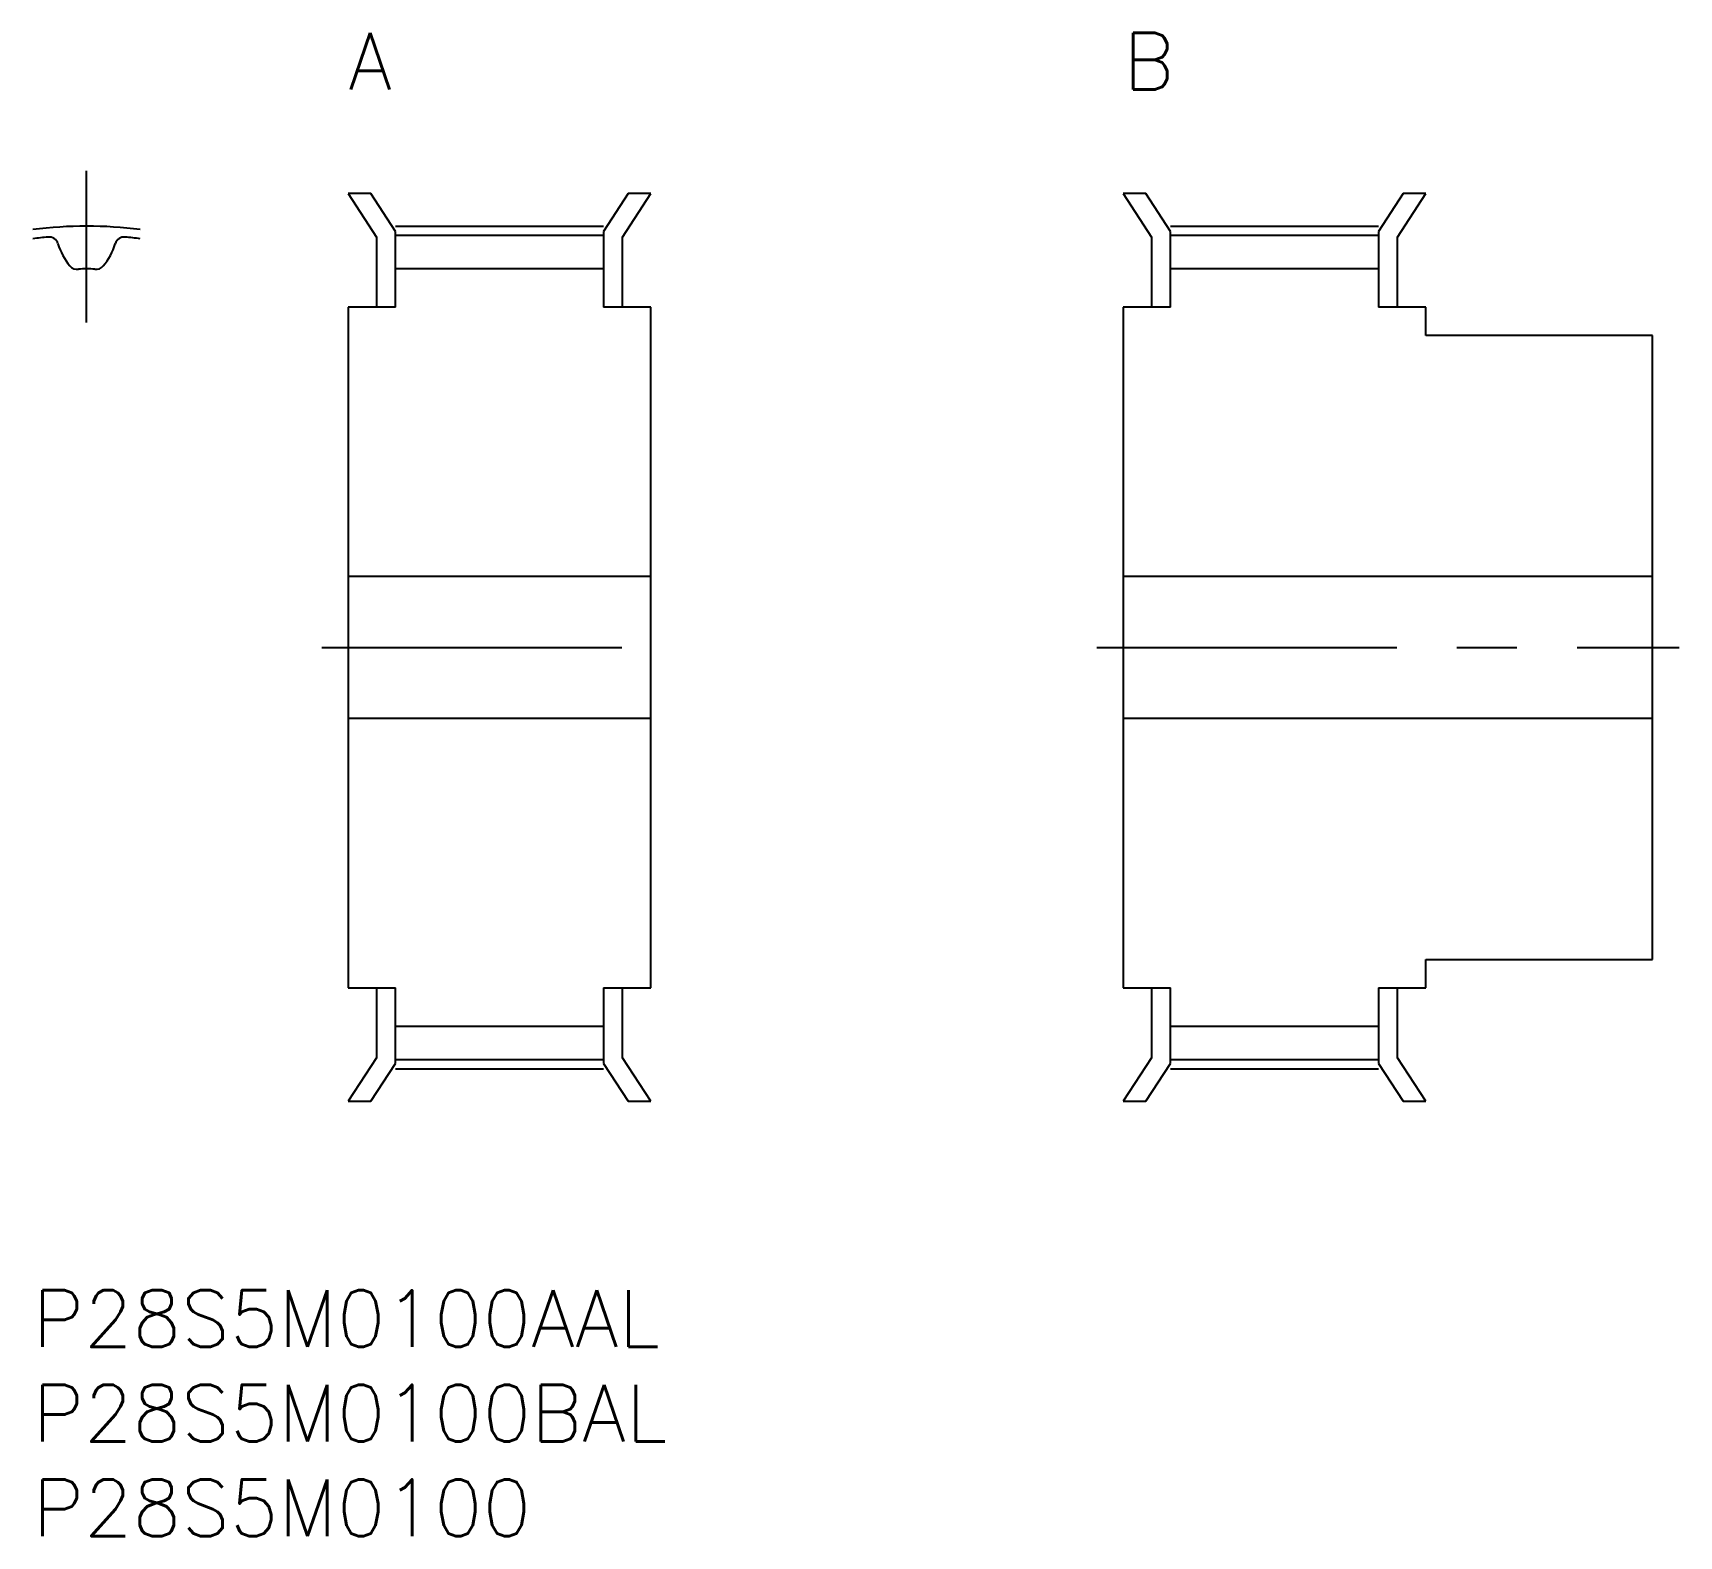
# Model space of a CAD drawing. Extents: x 0 to 87.1, y -13 to 66.5.
import ezdxf

# ---------------------------------------------------------------- set-up
doc = ezdxf.new("R2010")
doc.units = 0
doc.header["$LTSCALE"] = 0.5
doc.linetypes.add('CENTER', pattern=[50.8, 31.75, -6.35, 6.35, -6.35])
for name, color, linetype in [('MSM_CENTER', 1, 'CENTER'), ('MSM_CONTINUOUS', 7, 'CONTINUOUS'), ('MSM_PART_NUMBER', 7, 'CONTINUOUS')]:
    doc.layers.add(name, color=color, linetype=linetype)
doc.styles.get("Standard").update_dxf_attribs({"font": 'txt.shx', "height": 1, "bigfont": 'bigfont.shx'})

# ---------------------------------------------------------------- blocks, each defined once
blk = doc.blocks.new('*U36')
at = {"layer": 'MSM_PART_NUMBER'}
blk.add_text('A', height=3, dxfattribs=at).set_placement((16.68, 63.5))
blk = doc.blocks.new('*U37')
at = {"layer": 'MSM_PART_NUMBER'}
blk.add_text('B', height=3, dxfattribs=at).set_placement((57.68, 63.5))
blk = doc.blocks.new('*U38')
at = {"layer": 'MSM_PART_NUMBER'}
blk.add_text('P28S5M0100', height=3, dxfattribs=at).set_placement((0, -13))
blk = doc.blocks.new('*U39')
at = {"layer": 'MSM_PART_NUMBER'}
blk.add_text('P28S5M0100BAL', height=3, dxfattribs=at).set_placement((0, -8))
blk = doc.blocks.new('*U40')
at = {"layer": 'MSM_PART_NUMBER'}
blk.add_text('P28S5M0100AAL', height=3, dxfattribs=at).set_placement((0, -3))

msp = doc.modelspace()

# ---------------------------------------------------------------- linework, layer by layer
at = {"layer": 'MSM_CENTER'}
for p, q in [((2.84, 51.183), (2.84, 59.2)), ((19.18, 56.28), (30.18, 56.28)), ((60.18, 56.28), (71.18, 56.28)), ((15.28, 34), (34.08, 34)), ((56.28, 34), (87.08, 34)), ((19.18, 11.72), (30.18, 11.72)), ((60.18, 11.72), (71.18, 11.72))]:
    msp.add_line(p, q, dxfattribs=at)
msp.add_arc((2.84, 34), 22.28, 82.67698, 97.32302, dxfattribs=at)
at = {"layer": 'MSM_CONTINUOUS'}
for p, q in [((17.874, 58), (16.68, 58)), ((16.68, 58), (18.18, 55.703)), ((19.18, 56), (17.874, 58)), ((31.485, 58), (30.18, 56)), ((31.18, 55.703), (32.68, 58)), ((32.68, 58), (31.485, 58)), ((58.874, 58), (57.68, 58)), ((57.68, 58), (59.18, 55.703)), ((60.18, 56), (58.874, 58)), ((72.485, 58), (71.18, 56)), ((72.18, 55.703), (73.68, 58)), ((73.68, 58), (72.485, 58)), ((19.18, 52), (19.18, 56)), ((19.18, 55.8), (30.18, 55.8)), ((30.18, 56), (30.18, 52)), ((60.18, 52), (60.18, 56)), ((60.18, 55.8), (71.18, 55.8)), ((71.18, 56), (71.18, 52)), ((18.18, 55.703), (18.18, 52)), ((31.18, 52), (31.18, 55.703)), ((59.18, 55.703), (59.18, 52)), ((72.18, 52), (72.18, 55.703)), ((30.18, 54.03), (19.18, 54.03)), ((71.18, 54.03), (60.18, 54.03)), ((16.68, 52), (16.68, 16)), ((19.18, 52), (16.68, 52)), ((32.68, 52), (30.18, 52)), ((32.68, 16), (32.68, 52)), ((57.68, 52), (57.68, 16)), ((60.18, 52), (57.68, 52)), ((73.68, 52), (71.18, 52)), ((73.68, 50.5), (73.68, 52)), ((85.68, 50.5), (73.68, 50.5)), ((85.68, 17.5), (85.68, 50.5)), ((32.68, 37.75), (16.68, 37.75)), ((85.68, 37.75), (57.68, 37.75)), ((16.68, 30.25), (32.68, 30.25)), ((57.68, 30.25), (85.68, 30.25)), ((73.68, 16), (73.68, 17.5)), ((73.68, 17.5), (85.68, 17.5)), ((16.68, 16), (19.18, 16)), ((18.18, 16), (18.18, 12.297)), ((19.18, 12), (19.18, 16)), ((30.18, 16), (30.18, 12)), ((30.18, 16), (32.68, 16)), ((31.18, 12.297), (31.18, 16)), ((57.68, 16), (60.18, 16)), ((59.18, 16), (59.18, 12.297)), ((60.18, 12), (60.18, 16)), ((71.18, 16), (71.18, 12)), ((71.18, 16), (73.68, 16)), ((72.18, 12.297), (72.18, 16)), ((19.18, 13.97), (30.18, 13.97)), ((60.18, 13.97), (71.18, 13.97)), ((18.18, 12.297), (16.68, 10)), ((19.18, 12.2), (30.18, 12.2)), ((32.68, 10), (31.18, 12.297)), ((59.18, 12.297), (57.68, 10)), ((60.18, 12.2), (71.18, 12.2)), ((73.68, 10), (72.18, 12.297)), ((17.874, 10), (19.18, 12)), ((30.18, 12), (31.485, 10)), ((58.874, 10), (60.18, 12)), ((71.18, 12), (72.485, 10)), ((16.68, 10), (17.874, 10)), ((31.485, 10), (32.68, 10)), ((57.68, 10), (58.874, 10)), ((72.485, 10), (73.68, 10))]:
    msp.add_line(p, q, dxfattribs=at)
for centre, radius, start, end in [((2.84, 34), 21.8, 95.37197, 97.48518), ((0.846, 55.206), 0.5, 16.52207, 95.37197), ((4.465, 56.28), 3.275, 196.52207, 219.99096), ((1.215, 56.28), 3.275, 320.00904, 343.47793), ((4.834, 55.206), 0.5, 84.62803, 163.47793), ((2.84, 34), 21.8, 82.51482, 84.62803), ((2.339, 54.497), 0.5, 219.99096, 277.62737), ((2.84, 50.755), 3.275, 82.37264, 97.62736), ((3.341, 54.497), 0.5, 262.37263, 320.00904)]:
    msp.add_arc(centre, radius, start, end, dxfattribs=at)

# ---------------------------------------------------------------- block references
for name in ['*U36', '*U37', '*U40', '*U39', '*U38']:
    msp.add_blockref(name, (0, 0), dxfattribs=at)

doc.saveas('drawing.dxf')
